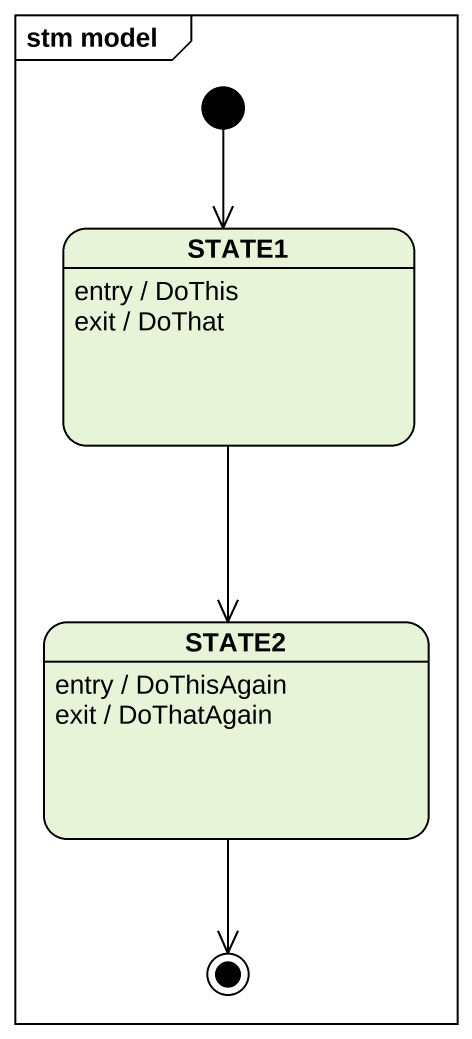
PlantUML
@startuml
mainframe stm model
hide empty description
state STATE1
STATE1 : entry / DoThis
STATE1 : exit / DoThat
state STATE2
STATE2 : entry / DoThisAgain
STATE2 : exit / DoThatAgain
[*] --> STATE1
STATE1 --> STATE2
STATE2 --> [*]
@enduml
